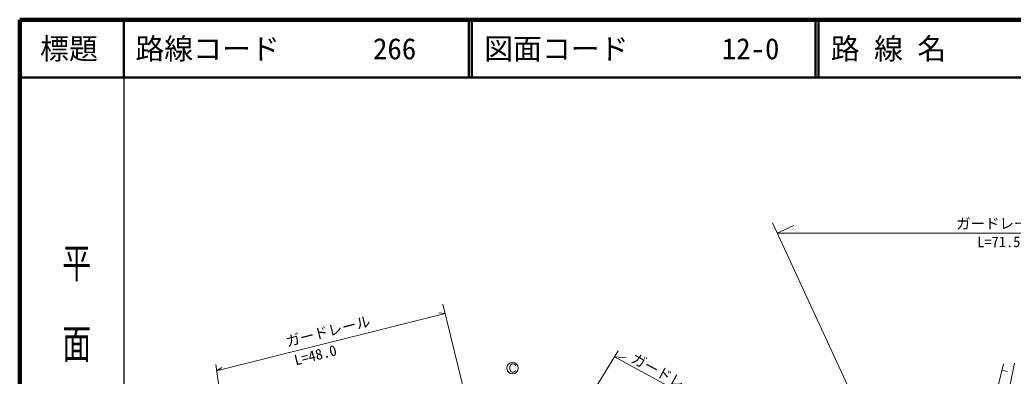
# Model space of a CAD drawing. Units: millimetres, scale not verified. Extents: x 40000 to 680000, y 20000 to 380000.
# Drawn here: x 40000 to 211955, y 318286 to 380000 of the extents above; entities that cross this region are included whole.
import ezdxf
from ezdxf.enums import TextEntityAlignment as Align

# ---------------------------------------------------------------- set-up
doc = ezdxf.new("R2010")
doc.units = ezdxf.units.MM
doc.header["$LTSCALE"] = 1000
for name, color, linetype, lineweight in [('M-BGD', 7, 'Continuous', 13), ('M-STR-HTXT', 7, 'Continuous', 13), ('M-STR-STRC', 7, 'Continuous', 13), ('M-TTL', 2, 'Continuous', 140), ('M-TTL-BAND', 7, 'Continuous', 25), ('M-TTL-LINE', 7, 'Continuous', 50), ('M-TTL-TXT', 7, 'Continuous', 13)]:
    doc.layers.add(name, color=color, linetype=linetype, lineweight=lineweight)
doc.styles.add('@ＭＳ ゴシック', font='')
doc.styles.add('ＭＳ ゴシック', font='')
doc.styles.get('@ＭＳ ゴシック').set_extended_font_data('@MS Gothic')
doc.styles.get('ＭＳ ゴシック').set_extended_font_data('MS Gothic')

msp = doc.modelspace()

# ---------------------------------------------------------------- linework, layer by layer
at = {"layer": 'M-BGD'}
for p, q in [((208371, 312645), (210307, 320443)), ((210028, 319319), (210972, 319085))]:
    msp.add_line(p, q, dxfattribs=at)
msp.add_lwpolyline([(212185, 320557), (210250, 310880), (210193, 304790), (212185, 302399), (217479, 301773), (229375, 302342), (230229, 303822), (244345, 310823), (243491, 315263), (231481, 320045), (225903, 322663), (222829, 324826), (220268, 327672)], dxfattribs=at)
at = {"layer": 'M-STR-HTXT'}
for p, q in [((199248, 282252), (170293, 344826)), ((171109, 343063), (174000, 344398)), ((248278, 343061), (171109, 343063)), ((121786, 295699), (113215, 330729)), ((74064, 319197), (113603, 329143)), ((113603, 329143), (112547, 329238)), ((126484, 294989), (143601, 322696)), ((142944, 321639), (160975, 311839)), ((142944, 321639), (144936, 321477)), ((85338, 241515), (73905, 320291)), ((74064, 319197), (74948, 319781))]:
    msp.add_line(p, q, dxfattribs=at)
at = {"layer": 'M-STR-STRC'}
for p, q in [((124813, 319873), (124865, 320091)), ((124813, 319542), (124813, 319873)), ((124865, 320091), (124919, 320159)), ((124919, 320159), (125034, 320314)), ((125034, 320314), (125189, 320420)), ((125189, 320420), (125468, 320422)), ((125468, 320422), (125630, 320370)), ((125630, 320370), (125740, 320260)), ((125740, 320260), (125798, 320091)), ((124861, 319331), (124813, 319542)), ((124973, 319162), (124861, 319331)), ((125079, 319054), (124973, 319162)), ((125196, 318998), (125079, 319054)), ((125470, 318998), (125196, 318998)), ((125632, 319050), (125470, 318998)), ((125742, 319165), (125632, 319050)), ((125792, 319266), (125742, 319165))]:
    msp.add_line(p, q, dxfattribs=at)
msp.add_circle((125276, 319682), 1000, dxfattribs=at)
msp.add_circle((125276, 319682), 1000, dxfattribs=at)
at = {"layer": 'M-TTL'}
for p, q in [((40000, 380000), (40000, 20000)), ((680000, 380000), (40000, 380000))]:
    msp.add_line(p, q, dxfattribs=at)
at = {"layer": 'M-TTL-BAND'}
msp.add_line((58000, 370000), (58000, 20000), dxfattribs=at)
at = {"layer": 'M-TTL-LINE'}
for p, q in [((58000, 380000), (58000, 370000)), ((117750, 380000), (117750, 370000)), ((118250, 380000), (118250, 370000)), ((177750, 380000), (177750, 370000)), ((178250, 380000), (178250, 370000)), ((40000, 370000), (680000, 370000))]:
    msp.add_line(p, q, dxfattribs=at)

# ---------------------------------------------------------------- texts
at = {"layer": 'M-STR-HTXT', "style": 'ＭＳ ゴシック'}
for s, rotation, p in [('ガードレール', 0.283, (209602, 343254)), ('L=71.5', 0.283, (209481, 340077)), ('ガードレール', 14.119, (93711, 324655)), ('L=48.0', 14.132, (91522, 320506)), ('ガードレール', 331.477, (151959, 316739))]:
    msp.add_text(s, height=1833, rotation=rotation, dxfattribs=at).set_placement(p, align=Align.BOTTOM_CENTER)
at = {"layer": 'M-TTL-BAND', "style": '@ＭＳ ゴシック', "width": 1.4}
msp.add_text('平  面  図', height=3666, rotation=270, dxfattribs=at).set_placement((49777, 306475), align=Align.MIDDLE_RIGHT)
at = {"layer": 'M-TTL-TXT', "style": 'ＭＳ ゴシック'}
msp.add_text('標題', height=3666, dxfattribs=at).set_placement((48500, 375000), align=Align.MIDDLE_CENTER)
for s, p in [('路線コード', (60000, 375000)), ('266', (101142, 375000)), ('図面コード', (120380, 375000)), ('12-0', (161521, 375000)), ('路 線 名', (180380, 375000))]:
    msp.add_text(s, height=3666, dxfattribs=at).set_placement(p, align=Align.MIDDLE_LEFT)

doc.saveas('drawing.dxf')
